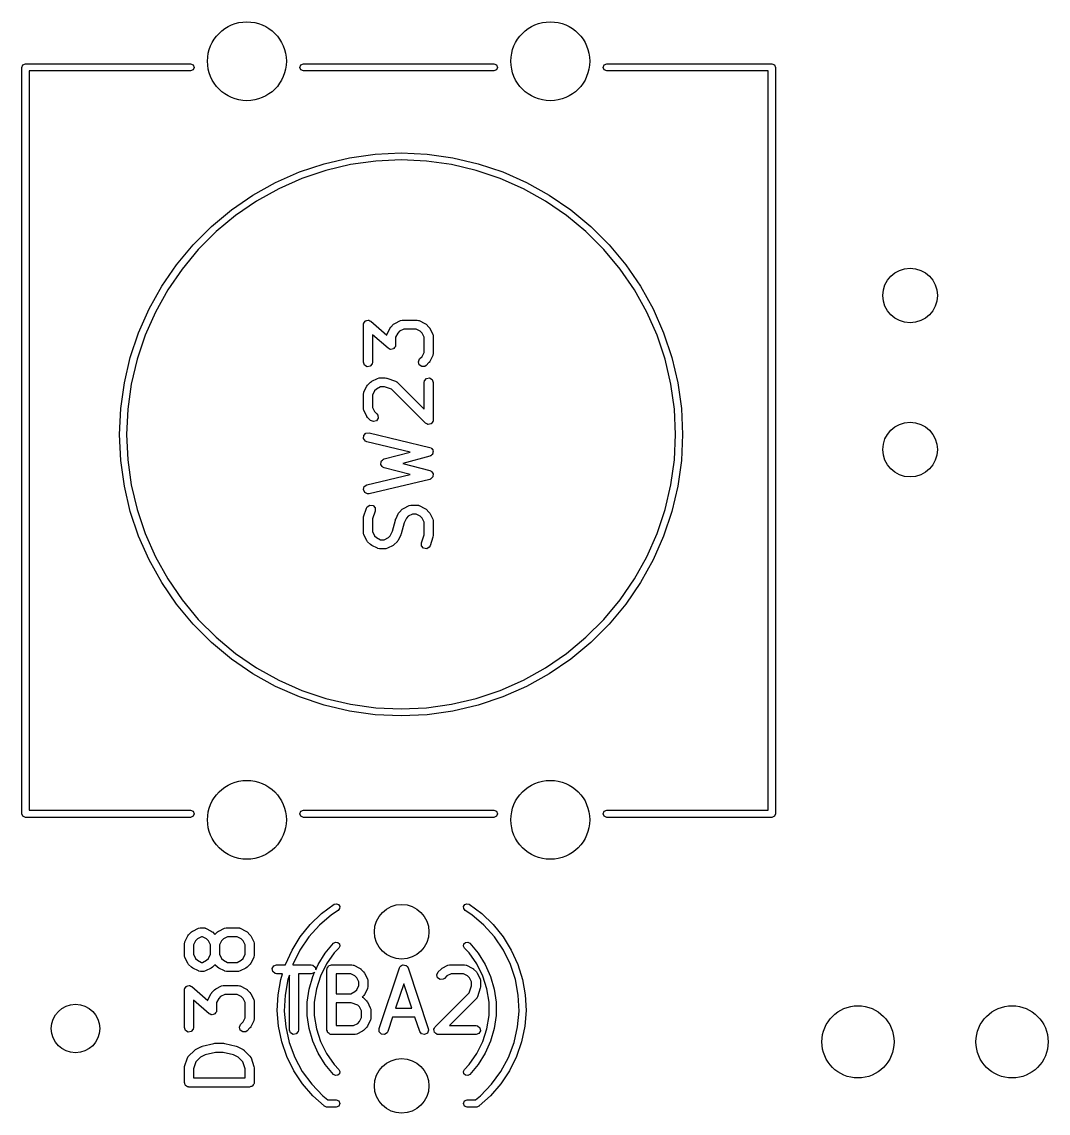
# Model space of a CAD drawing. Extents: x 36 to 247, y -101 to -40.
# Drawn here: x 141.13 to 158.04, y -93.89 to -75.91 of the extents above; entities that cross this region are included whole.
import ezdxf

# ---------------------------------------------------------------- set-up
doc = ezdxf.new("R2010")
doc.units = 0
doc.layers.add('BLACK', color=7, linetype='CONTINUOUS')

msp = doc.modelspace()

# ---------------------------------------------------------------- linework, layer by layer
at = {"layer": 'BLACK', "linetype": 'CONTINUOUS'}
for p, q in [((141.147574, -76.617574), (141.19, -76.6)), ((141.19, -76.6), (143.91, -76.6)), ((143.91, -76.6), (143.952426, -76.617574)), ((145.727574, -76.617574), (145.77, -76.6)), ((145.77, -76.6), (148.91, -76.6)), ((148.91, -76.6), (148.952426, -76.617574)), ((150.727574, -76.617574), (150.77, -76.6)), ((150.77, -76.6), (153.49, -76.6)), ((153.49, -76.6), (153.532426, -76.617574)), ((141.13, -76.66), (141.147574, -76.617574)), ((141.13, -88.96), (141.13, -76.66)), ((143.91, -76.72), (141.25, -76.72)), ((141.25, -76.72), (141.25, -88.9)), ((143.952426, -76.702426), (143.91, -76.72)), ((143.952426, -76.617574), (143.97, -76.66)), ((143.97, -76.66), (143.952426, -76.702426)), ((145.71, -76.66), (145.727574, -76.617574)), ((145.727574, -76.702426), (145.71, -76.66)), ((145.77, -76.72), (145.727574, -76.702426)), ((148.91, -76.72), (145.77, -76.72)), ((148.952426, -76.702426), (148.91, -76.72)), ((148.952426, -76.617574), (148.97, -76.66)), ((148.97, -76.66), (148.952426, -76.702426)), ((150.71, -76.66), (150.727574, -76.617574)), ((150.727574, -76.702426), (150.71, -76.66)), ((150.77, -76.72), (150.727574, -76.702426)), ((153.43, -76.72), (150.77, -76.72)), ((153.43, -88.9), (153.43, -76.72)), ((153.532426, -76.617574), (153.55, -76.66)), ((153.55, -76.66), (153.55, -88.96)), ((146.110464, -78.248043), (146.527577, -78.149939)), ((146.527577, -78.149939), (146.951962, -78.090739)), ((146.962589, -78.205421), (146.54874, -78.263151)), ((146.951962, -78.090739), (147.38, -78.07095)), ((147.38, -78.186123), (146.962589, -78.205421)), ((147.38, -78.07095), (147.808038, -78.090739)), ((147.797411, -78.205421), (147.38, -78.186123)), ((148.21126, -78.263151), (147.797411, -78.205421)), ((147.808038, -78.090739), (148.232423, -78.149939)), ((148.232423, -78.149939), (148.649536, -78.248043)), ((145.312197, -78.557293), (145.704182, -78.384215)), ((145.704182, -78.384215), (146.110464, -78.248043)), ((146.141982, -78.358819), (145.745787, -78.49161)), ((146.54874, -78.263151), (146.141982, -78.358819)), ((148.618018, -78.358819), (148.21126, -78.263151)), ((149.014213, -78.49161), (148.618018, -78.358819)), ((148.649536, -78.248043), (149.055818, -78.384215)), ((149.055818, -78.384215), (149.447803, -78.557293)), ((144.937855, -78.7658), (145.312197, -78.557293)), ((145.745787, -78.49161), (145.363535, -78.660391)), ((149.396465, -78.660391), (149.014213, -78.49161)), ((149.447803, -78.557293), (149.822145, -78.7658)), ((144.584348, -79.007958), (144.937855, -78.7658)), ((145.363535, -78.660391), (144.998486, -78.863722)), ((149.761514, -78.863722), (149.396465, -78.660391)), ((149.822145, -78.7658), (150.175652, -79.007958)), ((144.998486, -78.863722), (144.653755, -79.099868)), ((150.106245, -79.099868), (149.761514, -78.863722)), ((144.254692, -79.281701), (144.584348, -79.007958)), ((144.653755, -79.099868), (144.332284, -79.366815)), ((150.427716, -79.366815), (150.106245, -79.099868)), ((150.175652, -79.007958), (150.505308, -79.281701)), ((143.951701, -79.584692), (144.254692, -79.281701)), ((150.505308, -79.281701), (150.808299, -79.584692)), ((144.332284, -79.366815), (144.036815, -79.662284)), ((150.723185, -79.662284), (150.427716, -79.366815)), ((143.677958, -79.914348), (143.951701, -79.584692)), ((144.036815, -79.662284), (143.769868, -79.983755)), ((150.990132, -79.983755), (150.723185, -79.662284)), ((150.808299, -79.584692), (151.082042, -79.914348)), ((143.4358, -80.267855), (143.677958, -79.914348)), ((143.769868, -79.983755), (143.533722, -80.328486)), ((151.226278, -80.328486), (150.990132, -79.983755)), ((151.082042, -79.914348), (151.3242, -80.267855)), ((143.227293, -80.642197), (143.4358, -80.267855)), ((143.533722, -80.328486), (143.330391, -80.693535)), ((151.429609, -80.693535), (151.226278, -80.328486)), ((151.3242, -80.267855), (151.532707, -80.642197)), ((143.054215, -81.034182), (143.227293, -80.642197)), ((143.330391, -80.693535), (143.16161, -81.075787)), ((151.59839, -81.075787), (151.429609, -80.693535)), ((151.532707, -80.642197), (151.705785, -81.034182)), ((146.759819, -80.900476), (146.761777, -80.889367)), ((146.759819, -81.519523), (146.759819, -80.900476)), ((146.761244, -80.885926), (146.762853, -80.883267)), ((146.761777, -80.889367), (146.761244, -80.885926)), ((146.762853, -80.883267), (146.764342, -80.874824)), ((146.764342, -80.874824), (146.777338, -80.859335)), ((146.777338, -80.859335), (146.787809, -80.842037)), ((146.787809, -80.842037), (146.793473, -80.840107)), ((146.793473, -80.840107), (146.797319, -80.835524)), ((146.797319, -80.835524), (146.817231, -80.832012)), ((146.817231, -80.832012), (146.836371, -80.825492)), ((146.836371, -80.825492), (146.841949, -80.827654)), ((146.841949, -80.827654), (146.847843, -80.826615)), ((146.847843, -80.826615), (146.865355, -80.836726)), ((146.865355, -80.836726), (146.884207, -80.844033)), ((146.884207, -80.844033), (147.144196, -81.071523)), ((147.210357, -80.942681), (147.257976, -80.895062)), ((147.257976, -80.895062), (147.276342, -80.882202)), ((147.276342, -80.882202), (147.277468, -80.881013)), ((147.277468, -80.881013), (147.372706, -80.833394)), ((147.372706, -80.833394), (147.397672, -80.825968)), ((147.397672, -80.825968), (147.402033, -80.827009)), ((147.402033, -80.827009), (147.406247, -80.825476)), ((147.406247, -80.825476), (147.644342, -80.825476)), ((147.644342, -80.825476), (147.669994, -80.829999)), ((147.669994, -80.829999), (147.673429, -80.832881)), ((147.673429, -80.832881), (147.677883, -80.833394)), ((147.677883, -80.833394), (147.773121, -80.881013)), ((147.773121, -80.881013), (147.791129, -80.894369)), ((147.791129, -80.894369), (147.792612, -80.895061)), ((147.792612, -80.895061), (147.840232, -80.94268)), ((142.918043, -81.440464), (143.054215, -81.034182)), ((143.16161, -81.075787), (143.028819, -81.471982)), ((147.166383, -81.290252), (146.909819, -81.065758)), ((146.909819, -81.065758), (146.909819, -81.519523)), ((147.144196, -81.071523), (147.145294, -81.0653)), ((147.145294, -81.0653), (147.148176, -81.061864)), ((147.148176, -81.061864), (147.148689, -81.057411)), ((147.148689, -81.057411), (147.196308, -80.962173)), ((147.196308, -80.962173), (147.209666, -80.944162)), ((147.209666, -80.944162), (147.210357, -80.942681)), ((147.325029, -81.040141), (147.290771, -81.108657)), ((147.290771, -81.108657), (147.290771, -81.233809)), ((147.355436, -81.009734), (147.325029, -81.040141)), ((147.423952, -80.975476), (147.355436, -81.009734)), ((147.626637, -80.975476), (147.423952, -80.975476)), ((147.695153, -81.009734), (147.626637, -80.975476)), ((147.725561, -81.040141), (147.695153, -81.009734)), ((147.759819, -81.108657), (147.725561, -81.040141)), ((147.759819, -81.358961), (147.759819, -81.108657)), ((147.840232, -80.94268), (147.853094, -80.961048)), ((147.853094, -80.961048), (147.854282, -80.962173)), ((147.854282, -80.962173), (147.901901, -81.057411)), ((147.901901, -81.057411), (147.909327, -81.082377)), ((147.909327, -81.082377), (147.908285, -81.086738)), ((147.908285, -81.086738), (147.909819, -81.090952)), ((147.909819, -81.090952), (147.909819, -81.376666)), ((151.731181, -81.471982), (151.59839, -81.075787)), ((151.705785, -81.034182), (151.841957, -81.440464)), ((147.185234, -81.297558), (147.166383, -81.290252)), ((147.273251, -81.274949), (147.262781, -81.292248)), ((147.286248, -81.259461), (147.273251, -81.274949)), ((147.287736, -81.251017), (147.286248, -81.259461)), ((147.289346, -81.248359), (147.287736, -81.251017)), ((147.290771, -81.233809), (147.288812, -81.244917)), ((147.288812, -81.244917), (147.289346, -81.248359)), ((142.819939, -81.857577), (142.918043, -81.440464)), ((143.028819, -81.471982), (142.933151, -81.87874)), ((147.202747, -81.30767), (147.185234, -81.297558)), ((147.20864, -81.30663), (147.202747, -81.30767)), ((147.214219, -81.308793), (147.20864, -81.30663)), ((147.233358, -81.302272), (147.214219, -81.308793)), ((147.253271, -81.298761), (147.233358, -81.302272)), ((147.257116, -81.294177), (147.253271, -81.298761)), ((147.262781, -81.292248), (147.257116, -81.294177)), ((147.664866, -81.512986), (147.686548, -81.466489)), ((147.686548, -81.466489), (147.725561, -81.427476)), ((147.725561, -81.427476), (147.759819, -81.358961)), ((147.901901, -81.410207), (147.854282, -81.505445)), ((147.902413, -81.405753), (147.901901, -81.410207)), ((147.905296, -81.402318), (147.902413, -81.405753)), ((147.909819, -81.376666), (147.905296, -81.402318)), ((151.826849, -81.87874), (151.731181, -81.471982)), ((151.841957, -81.440464), (151.940061, -81.857577)), ((146.777366, -81.567732), (146.759819, -81.519523)), ((146.821795, -81.593384), (146.777366, -81.567732)), ((146.872319, -81.584475), (146.821795, -81.593384)), ((146.905296, -81.545175), (146.872319, -81.584475)), ((146.909819, -81.519523), (146.905296, -81.545175)), ((147.678143, -81.562541), (147.664866, -81.512986)), ((147.720168, -81.591967), (147.678143, -81.562541)), ((147.771275, -81.587497), (147.720168, -81.591967)), ((147.792612, -81.572557), (147.771275, -81.587497)), ((147.840232, -81.524938), (147.792612, -81.572557)), ((147.840922, -81.523456), (147.840232, -81.524938)), ((147.854282, -81.505445), (147.840922, -81.523456)), ((146.896516, -81.833394), (146.991754, -81.785775)), ((146.991754, -81.785775), (147.01672, -81.778349)), ((147.01672, -81.778349), (147.021081, -81.77939)), ((147.021081, -81.77939), (147.025295, -81.777857)), ((147.025295, -81.777857), (147.120533, -81.777857)), ((147.120533, -81.777857), (147.142615, -81.78175)), ((147.142615, -81.78175), (147.14425, -81.781706)), ((147.14425, -81.781706), (147.287107, -81.829325)), ((147.287107, -81.829325), (147.310012, -81.841727)), ((147.759819, -81.852857), (147.764342, -81.827205)), ((147.764342, -81.827205), (147.797319, -81.787905)), ((147.797319, -81.787905), (147.847843, -81.778996)), ((147.847843, -81.778996), (147.892272, -81.804648)), ((147.892272, -81.804648), (147.909819, -81.852857)), ((142.760739, -82.281962), (142.819939, -81.857577)), ((142.933151, -81.87874), (142.875421, -82.292589)), ((146.767224, -82.014245), (146.767737, -82.009792)), ((146.767737, -82.009792), (146.815356, -81.914554)), ((146.815356, -81.914554), (146.828714, -81.896543)), ((146.828714, -81.896543), (146.829405, -81.895062)), ((146.829405, -81.895062), (146.877024, -81.847443)), ((146.877024, -81.847443), (146.89539, -81.834583)), ((146.89539, -81.834583), (146.896516, -81.833394)), ((146.944077, -81.992522), (146.909819, -82.061038)), ((146.974484, -81.962115), (146.944077, -81.992522)), ((147.043, -81.927857), (146.974484, -81.962115)), ((147.108363, -81.927857), (147.043, -81.927857)), ((147.222876, -81.966028), (147.108363, -81.927857)), ((147.781786, -82.524937), (147.222876, -81.966028)), ((147.310012, -81.841727), (147.312359, -81.845548)), ((147.312359, -81.845548), (147.316423, -81.847443)), ((147.316423, -81.847443), (147.759819, -82.290838)), ((147.759819, -82.290838), (147.759819, -81.852857)), ((147.909819, -81.852857), (147.909819, -82.471904)), ((151.884579, -82.292589), (151.826849, -81.87874)), ((151.940061, -81.857577), (151.999261, -82.281962)), ((146.759819, -82.043333), (146.764342, -82.017681)), ((146.759819, -82.281428), (146.759819, -82.043333)), ((146.764342, -82.017681), (146.767224, -82.014245)), ((146.909819, -82.061038), (146.909819, -82.263723)), ((142.74095, -82.71), (142.760739, -82.281962)), ((142.875421, -82.292589), (142.856123, -82.71)), ((146.761352, -82.285641), (146.759819, -82.281428)), ((146.760311, -82.290002), (146.761352, -82.285641)), ((146.767737, -82.314969), (146.760311, -82.290002)), ((146.815356, -82.410207), (146.767737, -82.314969)), ((146.909819, -82.263723), (146.944077, -82.332239)), ((146.944077, -82.332239), (146.98309, -82.371252)), ((146.98309, -82.371252), (146.99803, -82.392589)), ((151.903877, -82.71), (151.884579, -82.292589)), ((151.999261, -82.281962), (152.01905, -82.71)), ((146.816545, -82.411332), (146.815356, -82.410207)), ((146.829405, -82.429699), (146.816545, -82.411332)), ((146.877024, -82.477318), (146.829405, -82.429699)), ((146.92352, -82.498999), (146.877024, -82.477318)), ((146.973075, -82.485722), (146.92352, -82.498999)), ((147.002501, -82.443696), (146.973075, -82.485722)), ((146.99803, -82.392589), (147.002501, -82.443696)), ((147.802239, -82.534474), (147.781786, -82.524937)), ((147.821795, -82.545765), (147.802239, -82.534474)), ((147.825175, -82.545168), (147.821795, -82.545765)), ((147.828283, -82.546618), (147.825175, -82.545168)), ((147.850085, -82.540776), (147.828283, -82.546618)), ((147.872319, -82.536856), (147.850085, -82.540776)), ((147.874523, -82.534228), (147.872319, -82.536856)), ((147.877837, -82.533341), (147.874523, -82.534228)), ((147.890785, -82.514849), (147.877837, -82.533341)), ((147.905296, -82.497556), (147.890785, -82.514849)), ((147.906104, -82.492971), (147.905296, -82.497556)), ((147.907264, -82.491315), (147.906104, -82.492971)), ((147.909819, -82.471904), (147.906976, -82.488026)), ((147.906976, -82.488026), (147.907264, -82.491315)), ((142.760739, -83.138038), (142.74095, -82.71)), ((142.856123, -82.71), (142.875421, -83.127411)), ((146.762948, -82.779055), (146.765983, -82.727841)), ((146.765983, -82.727841), (146.801228, -82.690562)), ((146.801228, -82.690562), (146.852191, -82.684659)), ((146.852191, -82.684659), (147.852191, -82.922754)), ((151.884579, -83.127411), (151.903877, -82.71)), ((152.01905, -82.71), (151.999261, -83.138038)), ((146.793541, -82.820238), (146.762948, -82.779055)), ((146.817447, -82.830579), (146.793541, -82.820238)), ((147.528303, -82.99983), (146.817447, -82.830579)), ((147.101208, -83.113722), (147.528303, -82.99983)), ((147.854144, -83.068182), (147.411613, -83.18619)), ((147.852191, -82.922754), (147.876097, -82.933095)), ((147.860595, -83.063676), (147.854144, -83.068182)), ((147.86841, -83.062771), (147.860595, -83.063676)), ((147.881083, -83.049365), (147.86841, -83.062771)), ((147.876097, -82.933095), (147.880788, -82.939409)), ((147.880788, -82.939409), (147.887916, -82.942744)), ((147.896204, -83.038805), (147.881083, -83.049365)), ((147.887916, -82.942744), (147.895691, -82.959472)), ((147.895691, -82.959472), (147.906691, -82.974278)), ((147.898248, -83.03121), (147.896204, -83.038805)), ((147.903655, -83.025492), (147.898248, -83.03121)), ((147.904746, -83.007077), (147.903655, -83.025492)), ((147.909542, -82.989267), (147.904746, -83.007077)), ((147.906691, -82.974278), (147.906225, -82.982132)), ((147.906225, -82.982132), (147.909542, -82.989267)), ((142.819939, -83.562423), (142.760739, -83.138038)), ((142.875421, -83.127411), (142.933151, -83.54126)), ((147.04581, -83.192637), (147.050854, -83.173901)), ((147.048701, -83.198856), (147.04581, -83.192637)), ((147.048112, -83.205688), (147.048701, -83.198856)), ((147.059257, -83.221565), (147.048112, -83.205688)), ((147.050854, -83.173901), (147.052522, -83.154575)), ((147.052522, -83.154575), (147.057365, -83.14972)), ((147.057365, -83.14972), (147.059148, -83.143099)), ((147.059148, -83.143099), (147.075052, -83.13199)), ((147.067436, -83.239159), (147.059257, -83.221565)), ((147.073647, -83.242064), (147.067436, -83.239159)), ((147.077588, -83.247678), (147.073647, -83.242064)), ((147.075052, -83.13199), (147.088755, -83.118255)), ((147.101208, -83.258658), (147.077588, -83.247678)), ((147.088755, -83.118255), (147.095585, -83.117649)), ((147.095585, -83.117649), (147.101208, -83.113722)), ((147.528303, -83.372549), (147.101208, -83.258658)), ((147.411613, -83.18619), (147.854144, -83.304198)), ((151.826849, -83.54126), (151.884579, -83.127411)), ((151.999261, -83.138038), (151.940061, -83.562423)), ((146.817447, -83.541801), (147.528303, -83.372549)), ((147.852191, -83.449626), (146.852191, -83.687721)), ((147.858759, -83.445296), (147.852191, -83.449626)), ((147.854144, -83.304198), (147.877764, -83.315178)), ((147.866597, -83.444601), (147.858759, -83.445296)), ((147.879628, -83.431538), (147.866597, -83.444601)), ((147.877764, -83.315178), (147.882285, -83.321618)), ((147.895024, -83.42139), (147.879628, -83.431538)), ((147.882285, -83.321618), (147.889319, -83.325142)), ((147.889319, -83.325142), (147.896641, -83.342068)), ((147.897271, -83.413854), (147.895024, -83.42139)), ((147.896641, -83.342068), (147.907241, -83.357168)), ((147.902831, -83.408282), (147.897271, -83.413854)), ((147.904417, -83.389899), (147.902831, -83.408282)), ((147.909688, -83.372228), (147.904417, -83.389899)), ((147.907241, -83.357168), (147.906564, -83.365007)), ((147.906564, -83.365007), (147.909688, -83.372228)), ((142.918043, -83.979536), (142.819939, -83.562423)), ((142.933151, -83.54126), (143.028819, -83.948018)), ((146.75995, -83.619199), (146.774614, -83.570037)), ((146.780319, -83.666285), (146.75995, -83.619199)), ((146.774614, -83.570037), (146.817447, -83.541801)), ((151.731181, -83.948018), (151.826849, -83.54126)), ((151.940061, -83.562423), (151.841957, -83.979536)), ((146.826188, -83.689263), (146.780319, -83.666285)), ((146.852191, -83.687721), (146.826188, -83.689263)), ((143.054215, -84.385818), (142.918043, -83.979536)), ((143.028819, -83.948018), (143.16161, -84.344213)), ((146.763668, -84.067235), (146.811287, -83.924378)), ((146.811287, -83.924378), (146.823689, -83.901473)), ((146.823689, -83.901473), (146.867402, -83.874618)), ((146.867402, -83.874618), (146.91815, -83.882143)), ((146.953589, -83.971813), (146.909819, -84.103122)), ((146.91815, -83.882143), (146.952188, -83.920529)), ((146.952188, -83.920529), (146.953589, -83.971813)), ((147.353214, -83.9903), (147.400833, -83.942681)), ((147.400833, -83.942681), (147.419199, -83.929821)), ((147.419199, -83.929821), (147.420325, -83.928632)), ((147.420325, -83.928632), (147.515563, -83.881013)), ((147.515563, -83.881013), (147.540529, -83.873587)), ((147.540529, -83.873587), (147.54489, -83.874628)), ((147.54489, -83.874628), (147.549104, -83.873095)), ((147.549104, -83.873095), (147.644342, -83.873095)), ((147.644342, -83.873095), (147.669994, -83.877618)), ((147.669994, -83.877618), (147.673429, -83.8805)), ((147.673429, -83.8805), (147.677883, -83.881013)), ((147.677883, -83.881013), (147.773121, -83.928632)), ((147.773121, -83.928632), (147.791129, -83.941988)), ((147.791129, -83.941988), (147.792612, -83.94268)), ((147.792612, -83.94268), (147.840232, -83.990299)), ((151.59839, -84.344213), (151.731181, -83.948018)), ((151.841957, -83.979536), (151.705785, -84.385818)), ((146.759819, -84.090952), (146.763712, -84.068869)), ((146.759819, -84.329047), (146.759819, -84.090952)), ((146.763712, -84.068869), (146.763668, -84.067235)), ((146.909819, -84.103122), (146.909819, -84.311342)), ((147.240244, -84.302871), (147.285867, -84.120381)), ((147.285867, -84.120381), (147.291139, -84.108558)), ((147.291139, -84.108558), (147.291546, -84.10503)), ((147.291546, -84.10503), (147.339165, -84.009792)), ((147.339165, -84.009792), (147.352523, -83.991781)), ((147.352523, -83.991781), (147.353214, -83.9903)), ((147.429392, -84.164747), (147.38377, -84.347237)), ((147.467886, -84.08776), (147.429392, -84.164747)), ((147.498293, -84.057353), (147.467886, -84.08776)), ((147.566809, -84.023095), (147.498293, -84.057353)), ((147.626637, -84.023095), (147.566809, -84.023095)), ((147.695153, -84.057353), (147.626637, -84.023095)), ((147.725561, -84.08776), (147.695153, -84.057353)), ((147.759819, -84.156276), (147.725561, -84.08776)), ((147.759819, -84.364496), (147.759819, -84.156276)), ((147.840232, -83.990299), (147.853094, -84.008667)), ((147.853094, -84.008667), (147.854282, -84.009792)), ((147.854282, -84.009792), (147.901901, -84.10503)), ((147.901901, -84.10503), (147.909327, -84.129996)), ((147.909327, -84.129996), (147.908285, -84.134357)), ((147.908285, -84.134357), (147.909819, -84.138571)), ((147.909819, -84.138571), (147.909819, -84.376666)), ((143.16161, -84.344213), (143.330391, -84.726465)), ((146.761352, -84.33326), (146.759819, -84.329047)), ((146.760311, -84.337621), (146.761352, -84.33326)), ((146.767737, -84.362588), (146.760311, -84.337621)), ((146.909819, -84.311342), (146.944077, -84.379858)), ((147.201751, -84.379858), (147.240244, -84.302871)), ((147.38377, -84.347237), (147.378497, -84.359059)), ((151.429609, -84.726465), (151.59839, -84.344213)), ((143.227293, -84.777803), (143.054215, -84.385818)), ((146.815356, -84.457826), (146.767737, -84.362588)), ((146.816545, -84.458951), (146.815356, -84.457826)), ((146.829405, -84.477318), (146.816545, -84.458951)), ((146.877024, -84.524937), (146.829405, -84.477318)), ((146.878505, -84.525628), (146.877024, -84.524937)), ((146.896516, -84.538986), (146.878505, -84.525628)), ((146.944077, -84.379858), (146.974484, -84.410265)), ((146.974484, -84.410265), (147.043, -84.444523)), ((147.043, -84.444523), (147.102828, -84.444523)), ((147.102828, -84.444523), (147.171344, -84.410265)), ((147.171344, -84.410265), (147.201751, -84.379858)), ((147.268804, -84.524937), (147.250437, -84.537796)), ((147.316423, -84.477318), (147.268804, -84.524937)), ((147.317114, -84.475836), (147.316423, -84.477318)), ((147.330472, -84.457826), (147.317114, -84.475836)), ((147.378091, -84.362588), (147.330472, -84.457826)), ((147.378497, -84.359059), (147.378091, -84.362588)), ((147.716049, -84.495806), (147.759819, -84.364496)), ((147.71745, -84.54709), (147.716049, -84.495806)), ((147.90597, -84.400384), (147.858351, -84.54324)), ((147.909819, -84.376666), (147.905925, -84.398748)), ((147.905925, -84.398748), (147.90597, -84.400384)), ((151.705785, -84.385818), (151.532707, -84.777803)), ((146.991754, -84.586605), (146.896516, -84.538986)), ((146.996207, -84.587117), (146.991754, -84.586605)), ((146.999643, -84.59), (146.996207, -84.587117)), ((147.025295, -84.594523), (146.999643, -84.59)), ((147.120533, -84.594523), (147.025295, -84.594523)), ((147.124746, -84.592989), (147.120533, -84.594523)), ((147.129107, -84.594031), (147.124746, -84.592989)), ((147.154074, -84.586605), (147.129107, -84.594031)), ((147.249312, -84.538986), (147.154074, -84.586605)), ((147.250437, -84.537796), (147.249312, -84.538986)), ((147.751487, -84.585475), (147.71745, -84.54709)), ((147.802236, -84.593), (147.751487, -84.585475)), ((147.845948, -84.566145), (147.802236, -84.593)), ((147.858351, -84.54324), (147.845948, -84.566145)), ((143.4358, -85.152145), (143.227293, -84.777803)), ((143.330391, -84.726465), (143.533722, -85.091514)), ((151.226278, -85.091514), (151.429609, -84.726465)), ((151.532707, -84.777803), (151.3242, -85.152145)), ((143.677958, -85.505652), (143.4358, -85.152145)), ((143.533722, -85.091514), (143.769868, -85.436245)), ((150.990132, -85.436245), (151.226278, -85.091514)), ((151.3242, -85.152145), (151.082042, -85.505652)), ((143.951701, -85.835308), (143.677958, -85.505652)), ((143.769868, -85.436245), (144.036815, -85.757716)), ((150.723185, -85.757716), (150.990132, -85.436245)), ((151.082042, -85.505652), (150.808299, -85.835308)), ((144.036815, -85.757716), (144.332284, -86.053185)), ((150.427716, -86.053185), (150.723185, -85.757716)), ((144.254692, -86.138299), (143.951701, -85.835308)), ((150.808299, -85.835308), (150.505308, -86.138299)), ((144.584348, -86.412042), (144.254692, -86.138299)), ((144.332284, -86.053185), (144.653755, -86.320132)), ((150.106245, -86.320132), (150.427716, -86.053185)), ((150.505308, -86.138299), (150.175652, -86.412042)), ((144.653755, -86.320132), (144.998486, -86.556278)), ((149.761514, -86.556278), (150.106245, -86.320132)), ((144.937855, -86.6542), (144.584348, -86.412042)), ((150.175652, -86.412042), (149.822145, -86.6542)), ((145.312197, -86.862707), (144.937855, -86.6542)), ((144.998486, -86.556278), (145.363535, -86.759609)), ((149.396465, -86.759609), (149.761514, -86.556278)), ((149.822145, -86.6542), (149.447803, -86.862707)), ((145.704182, -87.035785), (145.312197, -86.862707)), ((145.363535, -86.759609), (145.745787, -86.92839)), ((149.014213, -86.92839), (149.396465, -86.759609)), ((149.447803, -86.862707), (149.055818, -87.035785)), ((146.110464, -87.171957), (145.704182, -87.035785)), ((145.745787, -86.92839), (146.141982, -87.061181)), ((148.618018, -87.061181), (149.014213, -86.92839)), ((149.055818, -87.035785), (148.649536, -87.171957)), ((146.527577, -87.270061), (146.110464, -87.171957)), ((146.141982, -87.061181), (146.54874, -87.156849)), ((146.54874, -87.156849), (146.962589, -87.214579)), ((146.962589, -87.214579), (147.38, -87.233877)), ((147.38, -87.233877), (147.797411, -87.214579)), ((147.797411, -87.214579), (148.21126, -87.156849)), ((148.21126, -87.156849), (148.618018, -87.061181)), ((148.649536, -87.171957), (148.232423, -87.270061)), ((146.951962, -87.329261), (146.527577, -87.270061)), ((147.38, -87.34905), (146.951962, -87.329261)), ((147.808038, -87.329261), (147.38, -87.34905)), ((148.232423, -87.270061), (147.808038, -87.329261)), ((141.147574, -89.002426), (141.13, -88.96)), ((141.19, -89.02), (141.147574, -89.002426)), ((143.91, -89.02), (141.19, -89.02)), ((141.25, -88.9), (143.91, -88.9)), ((143.91, -88.9), (143.952426, -88.917574)), ((143.952426, -89.002426), (143.91, -89.02)), ((143.952426, -88.917574), (143.97, -88.96)), ((143.97, -88.96), (143.952426, -89.002426)), ((145.71, -88.96), (145.727574, -88.917574)), ((145.727574, -89.002426), (145.71, -88.96)), ((145.727574, -88.917574), (145.77, -88.9)), ((145.77, -89.02), (145.727574, -89.002426)), ((145.77, -88.9), (148.91, -88.9)), ((148.91, -89.02), (145.77, -89.02)), ((148.91, -88.9), (148.952426, -88.917574)), ((148.952426, -89.002426), (148.91, -89.02)), ((148.952426, -88.917574), (148.97, -88.96)), ((148.97, -88.96), (148.952426, -89.002426)), ((150.71, -88.96), (150.727574, -88.917574)), ((150.727574, -89.002426), (150.71, -88.96)), ((150.727574, -88.917574), (150.77, -88.9)), ((150.77, -89.02), (150.727574, -89.002426)), ((150.77, -88.9), (153.43, -88.9)), ((153.49, -89.02), (150.77, -89.02)), ((153.532426, -89.002426), (153.49, -89.02)), ((153.55, -88.96), (153.532426, -89.002426)), ((146.070254, -90.606317), (146.278872, -90.452244)), ((146.278871, -90.452243), (146.314719, -90.442757)), ((146.278872, -90.452244), (146.278871, -90.452243)), ((146.314719, -90.442757), (146.349297, -90.456155)), ((146.349297, -90.456155), (146.369396, -90.487317)), ((148.410604, -90.487317), (148.430703, -90.456155)), ((148.430703, -90.456155), (148.465281, -90.442757)), ((148.465281, -90.442757), (148.501129, -90.452243)), ((148.501129, -90.452243), (148.501128, -90.452244)), ((148.501128, -90.452244), (148.709746, -90.606317)), ((145.882758, -90.785497), (146.070254, -90.606317)), ((146.233711, -90.62409), (146.034615, -90.79469)), ((146.343913, -90.553088), (146.233711, -90.62409)), ((146.367339, -90.524342), (146.343913, -90.553087)), ((146.343913, -90.553087), (146.343913, -90.553088)), ((146.369396, -90.487317), (146.367339, -90.524342)), ((148.412661, -90.524342), (148.410604, -90.487317)), ((148.436087, -90.553087), (148.412661, -90.524342)), ((148.436087, -90.553088), (148.436087, -90.553087)), ((148.546289, -90.62409), (148.436087, -90.553088)), ((148.745385, -90.79469), (148.546289, -90.62409)), ((148.709746, -90.606317), (148.897242, -90.785497)), ((145.719386, -90.986916), (145.882758, -90.785497)), ((146.034615, -90.79469), (145.860416, -90.990645)), ((148.919584, -90.990645), (148.745385, -90.79469)), ((148.897242, -90.785497), (149.060614, -90.986916)), ((143.817737, -91.07003), (143.865356, -90.974792)), ((143.865356, -90.974792), (143.878714, -90.956781)), ((143.878714, -90.956781), (143.879405, -90.9553)), ((143.879405, -90.9553), (143.927024, -90.907681)), ((143.927024, -90.907681), (143.94539, -90.894821)), ((143.94539, -90.894821), (143.946516, -90.893632)), ((143.946516, -90.893632), (144.041754, -90.846013)), ((144.093, -90.988095), (144.024484, -91.022353)), ((144.041754, -90.846013), (144.06672, -90.838587)), ((144.06672, -90.838587), (144.071081, -90.839628)), ((144.071081, -90.839628), (144.075295, -90.838095)), ((144.075295, -90.838095), (144.122914, -90.838095)), ((144.105209, -90.988095), (144.093, -90.988095)), ((144.173725, -91.022353), (144.105209, -90.988095)), ((144.122914, -90.838095), (144.148566, -90.842618)), ((144.148566, -90.842618), (144.152001, -90.8455)), ((144.152001, -90.8455), (144.156455, -90.846013)), ((144.156455, -90.846013), (144.251693, -90.893632)), ((144.251693, -90.893632), (144.269703, -90.90699)), ((144.269703, -90.90699), (144.271185, -90.907681)), ((144.271185, -90.907681), (144.31339, -90.949886)), ((144.31339, -90.949886), (144.355595, -90.907681)), ((144.355595, -90.907681), (144.373961, -90.894821)), ((144.373961, -90.894821), (144.375087, -90.893632)), ((144.375087, -90.893632), (144.470325, -90.846013)), ((144.521571, -90.988095), (144.453055, -91.022353)), ((144.470325, -90.846013), (144.495291, -90.838587)), ((144.495291, -90.838587), (144.499652, -90.839628)), ((144.499652, -90.839628), (144.503866, -90.838095)), ((144.503866, -90.838095), (144.694342, -90.838095)), ((144.676637, -90.988095), (144.521571, -90.988095)), ((144.745153, -91.022353), (144.676637, -90.988095)), ((144.694342, -90.838095), (144.719994, -90.842618)), ((144.719994, -90.842618), (144.723429, -90.8455)), ((144.723429, -90.8455), (144.727883, -90.846013)), ((144.727883, -90.846013), (144.823121, -90.893632)), ((144.823121, -90.893632), (144.841129, -90.906988)), ((144.841129, -90.906988), (144.842612, -90.90768)), ((144.842612, -90.90768), (144.890232, -90.955299)), ((144.890232, -90.955299), (144.903094, -90.973667)), ((144.903094, -90.973667), (144.904282, -90.974792)), ((144.904282, -90.974792), (144.951901, -91.07003)), ((145.582751, -91.20735), (145.719386, -90.986916)), ((145.860416, -90.990645), (145.714314, -91.208355)), ((149.065686, -91.208355), (148.919584, -90.990645)), ((149.060614, -90.986916), (149.197249, -91.20735)), ((143.809819, -91.103571), (143.814342, -91.077919)), ((143.809819, -91.294047), (143.809819, -91.103571)), ((143.814342, -91.077919), (143.817224, -91.074483)), ((143.817224, -91.074483), (143.817737, -91.07003)), ((143.994077, -91.05276), (143.959819, -91.121276)), ((143.959819, -91.121276), (143.959819, -91.276342)), ((144.024484, -91.022353), (143.994077, -91.05276)), ((144.204132, -91.05276), (144.173725, -91.022353)), ((144.23839, -91.121276), (144.204132, -91.05276)), ((144.23839, -91.276342), (144.23839, -91.121276)), ((144.422648, -91.05276), (144.38839, -91.121276)), ((144.38839, -91.121276), (144.38839, -91.276342)), ((144.453055, -91.022353), (144.422648, -91.05276)), ((144.775561, -91.05276), (144.745153, -91.022353)), ((144.809819, -91.121276), (144.775561, -91.05276)), ((144.809819, -91.276342), (144.809819, -91.121276)), ((144.951901, -91.07003), (144.959327, -91.094996)), ((144.959327, -91.094996), (144.958285, -91.099357)), ((144.958285, -91.099357), (144.959819, -91.103571)), ((144.959819, -91.103571), (144.959819, -91.294047)), ((146.127352, -91.258858), (146.26697, -91.092225)), ((146.26697, -91.092225), (146.299697, -91.07479)), ((146.353357, -91.175516), (146.276546, -91.255196)), ((146.299697, -91.07479), (146.336422, -91.079921)), ((146.336422, -91.079921), (146.363117, -91.10566)), ((146.369586, -91.142173), (146.353356, -91.175515)), ((146.353356, -91.175515), (146.353357, -91.175516)), ((146.363117, -91.10566), (146.369586, -91.142173)), ((148.410414, -91.142173), (148.416883, -91.10566)), ((148.426644, -91.175515), (148.410414, -91.142173)), ((148.416883, -91.10566), (148.443578, -91.079921)), ((148.426643, -91.175516), (148.426644, -91.175515)), ((148.503454, -91.255196), (148.426643, -91.175516)), ((148.443578, -91.079921), (148.480303, -91.07479)), ((148.480303, -91.07479), (148.51303, -91.092225)), ((148.51303, -91.092225), (148.652648, -91.258858)), ((143.811352, -91.29826), (143.809819, -91.294047)), ((143.810311, -91.302621), (143.811352, -91.29826)), ((143.817737, -91.327588), (143.810311, -91.302621)), ((143.865356, -91.422826), (143.817737, -91.327588)), ((143.959819, -91.276342), (143.994077, -91.344858)), ((143.994077, -91.344858), (144.024484, -91.375265)), ((144.173725, -91.375265), (144.204132, -91.344858)), ((144.204132, -91.344858), (144.23839, -91.276342)), ((144.38839, -91.276342), (144.422648, -91.344858)), ((144.422648, -91.344858), (144.453055, -91.375265)), ((144.745153, -91.375264), (144.775561, -91.344857)), ((144.775561, -91.344857), (144.809819, -91.276342)), ((144.951901, -91.327588), (144.904282, -91.422826)), ((144.952413, -91.323134), (144.951901, -91.327588)), ((144.955296, -91.319699), (144.952413, -91.323134)), ((144.959819, -91.294047), (144.955296, -91.319699)), ((145.475041, -91.44327), (145.582751, -91.20735)), ((145.714314, -91.208355), (145.598993, -91.443822)), ((146.012253, -91.443282), (146.127352, -91.258858)), ((146.276546, -91.255196), (146.149065, -91.43615)), ((148.630935, -91.43615), (148.503454, -91.255196)), ((148.652648, -91.258858), (148.767747, -91.443282)), ((149.181007, -91.443822), (149.065686, -91.208355)), ((149.197249, -91.20735), (149.304959, -91.44327)), ((143.866545, -91.423951), (143.865356, -91.422826)), ((143.879405, -91.442318), (143.866545, -91.423951)), ((143.927024, -91.489937), (143.879405, -91.442318)), ((143.928505, -91.490628), (143.927024, -91.489937)), ((143.946516, -91.503986), (143.928505, -91.490628)), ((144.041754, -91.551605), (143.946516, -91.503986)), ((144.024484, -91.375265), (144.093, -91.409523)), ((144.093, -91.409523), (144.105209, -91.409523)), ((144.105209, -91.409523), (144.173725, -91.375265)), ((144.251693, -91.503986), (144.156455, -91.551605)), ((144.252818, -91.502796), (144.251693, -91.503986)), ((144.271185, -91.489937), (144.252818, -91.502796)), ((144.31339, -91.447732), (144.271185, -91.489937)), ((144.355595, -91.489937), (144.31339, -91.447732)), ((144.357076, -91.490628), (144.355595, -91.489937)), ((144.375087, -91.503986), (144.357076, -91.490628)), ((144.470325, -91.551605), (144.375087, -91.503986)), ((144.453055, -91.375265), (144.521571, -91.409523)), ((144.521571, -91.409523), (144.676637, -91.409523)), ((144.676637, -91.409523), (144.745153, -91.375264)), ((144.823121, -91.503986), (144.727883, -91.551605)), ((144.824246, -91.502797), (144.823121, -91.503986)), ((144.842612, -91.489938), (144.824246, -91.502797)), ((144.890232, -91.442319), (144.842612, -91.489938)), ((144.890922, -91.440837), (144.890232, -91.442319)), ((144.904282, -91.422826), (144.890922, -91.440837)), ((145.255663, -91.511795), (145.281315, -91.467366)), ((145.264572, -91.562319), (145.255663, -91.511795)), ((145.281315, -91.467366), (145.329524, -91.449819)), ((145.329524, -91.449819), (145.473003, -91.449819)), ((145.473003, -91.449819), (145.475041, -91.44327)), ((145.598993, -91.443822), (145.597007, -91.449819)), ((145.597007, -91.449819), (145.900952, -91.449819)), ((145.900952, -91.449819), (145.926604, -91.454342)), ((145.926604, -91.454342), (145.965904, -91.487319)), ((145.965904, -91.487319), (145.973502, -91.530411)), ((145.973502, -91.530411), (146.012253, -91.443282)), ((146.149065, -91.43615), (146.050733, -91.634459)), ((146.159286, -91.524819), (146.161003, -91.515077)), ((146.159286, -92.524819), (146.159286, -91.524819)), ((146.160425, -91.511795), (146.162091, -91.508909)), ((146.161003, -91.515077), (146.160425, -91.511795)), ((146.162091, -91.508909), (146.163809, -91.499167)), ((146.163809, -91.499167), (146.176334, -91.484239)), ((146.176334, -91.484239), (146.186077, -91.467366)), ((146.186077, -91.467366), (146.192435, -91.465051)), ((146.192435, -91.465051), (146.196786, -91.459867)), ((146.196786, -91.459867), (146.215977, -91.456482)), ((146.215977, -91.456482), (146.234286, -91.449819)), ((146.234286, -91.449819), (146.567619, -91.449819)), ((146.567619, -91.449819), (146.593271, -91.454342)), ((146.593271, -91.454342), (146.596706, -91.457224)), ((146.596706, -91.457224), (146.60116, -91.457737)), ((146.60116, -91.457737), (146.696398, -91.505356)), ((146.696398, -91.505356), (146.714408, -91.518714)), ((146.714408, -91.518714), (146.71589, -91.519405)), ((146.71589, -91.519405), (146.763509, -91.567024)), ((147.020278, -92.501102), (147.353611, -91.501102)), ((147.353611, -91.501102), (147.366013, -91.478197)), ((147.366013, -91.478197), (147.367853, -91.477066)), ((147.367853, -91.477066), (147.368647, -91.475059)), ((147.368647, -91.475059), (147.389508, -91.463762)), ((147.389508, -91.463762), (147.409726, -91.451342)), ((147.409726, -91.451342), (147.411861, -91.451658)), ((147.411861, -91.451658), (147.413761, -91.45063)), ((147.413761, -91.45063), (147.437005, -91.455387)), ((147.437005, -91.455387), (147.460474, -91.458867)), ((147.460474, -91.458867), (147.461907, -91.460483)), ((147.461907, -91.460483), (147.464022, -91.460916)), ((147.464022, -91.460916), (147.47877, -91.4795)), ((147.47877, -91.4795), (147.494512, -91.497253)), ((147.494512, -91.497253), (147.49457, -91.49941)), ((147.49457, -91.49941), (147.495913, -91.501102)), ((147.495913, -91.501102), (147.829246, -92.501102)), ((147.990777, -91.567024), (148.038396, -91.519405)), ((148.038396, -91.519405), (148.056762, -91.506545)), ((148.056762, -91.506545), (148.057888, -91.505356)), ((148.057888, -91.505356), (148.153126, -91.457737)), ((148.153126, -91.457737), (148.178092, -91.450311)), ((148.178092, -91.450311), (148.182453, -91.451352)), ((148.182453, -91.451352), (148.186667, -91.449819)), ((148.186667, -91.449819), (148.424762, -91.449819)), ((148.424762, -91.449819), (148.450414, -91.454342)), ((148.450414, -91.454342), (148.453849, -91.457224)), ((148.453849, -91.457224), (148.458303, -91.457737)), ((148.458303, -91.457737), (148.553541, -91.505356)), ((148.553541, -91.505356), (148.571551, -91.518714)), ((148.571551, -91.518714), (148.573033, -91.519405)), ((148.573033, -91.519405), (148.620652, -91.567024)), ((148.729267, -91.634459), (148.630935, -91.43615)), ((148.767747, -91.443282), (148.856089, -91.641916)), ((149.263428, -91.692721), (149.181007, -91.443822)), ((149.304959, -91.44327), (149.38202, -91.690902)), ((144.046207, -91.552117), (144.041754, -91.551605)), ((144.049643, -91.555), (144.046207, -91.552117)), ((144.075295, -91.559523), (144.049643, -91.555)), ((144.122914, -91.559523), (144.075295, -91.559523)), ((144.127127, -91.557989), (144.122914, -91.559523)), ((144.131488, -91.559031), (144.127127, -91.557989)), ((144.156455, -91.551605), (144.131488, -91.559031)), ((144.474778, -91.552117), (144.470325, -91.551605)), ((144.478214, -91.555), (144.474778, -91.552117)), ((144.503866, -91.559523), (144.478214, -91.555)), ((144.694342, -91.559523), (144.503866, -91.559523)), ((144.698555, -91.557989), (144.694342, -91.559523)), ((144.702916, -91.559031), (144.698555, -91.557989)), ((144.727883, -91.551605), (144.702916, -91.559031)), ((145.303872, -91.595296), (145.264572, -91.562319)), ((145.329524, -91.599819), (145.303872, -91.595296)), ((145.426324, -91.599819), (145.329524, -91.599819)), ((145.3528, -91.946282), (145.39798, -91.690902)), ((145.39798, -91.690902), (145.426324, -91.599819)), ((145.516572, -91.692721), (145.468564, -91.950478)), ((145.540238, -91.621253), (145.516572, -91.692721)), ((145.540238, -92.524819), (145.540238, -91.621253)), ((145.900952, -91.599819), (145.690238, -91.599819)), ((145.690238, -91.599819), (145.690238, -92.524819)), ((145.864039, -91.850902), (145.923911, -91.641916)), ((145.949161, -91.582272), (145.900952, -91.599819)), ((145.923911, -91.641916), (145.954718, -91.572646)), ((145.954718, -91.572646), (145.949161, -91.582272)), ((146.050733, -91.634459), (145.983861, -91.845465)), ((146.549914, -91.599819), (146.309286, -91.599819)), ((146.309286, -91.599819), (146.309286, -91.926009)), ((146.61843, -91.634077), (146.549914, -91.599819)), ((146.648837, -91.664484), (146.61843, -91.634077)), ((146.683095, -91.733), (146.648837, -91.664484)), ((146.763509, -91.567024), (146.776368, -91.58539)), ((146.776368, -91.58539), (146.777558, -91.586516)), ((146.777558, -91.586516), (146.825177, -91.681754)), ((146.825177, -91.681754), (146.832603, -91.70672)), ((146.832603, -91.70672), (146.831561, -91.711081)), ((146.831561, -91.711081), (146.833095, -91.715295)), ((146.833095, -91.715295), (146.833095, -91.810533)), ((147.969096, -91.613521), (147.990777, -91.567024)), ((147.982373, -91.663075), (147.969096, -91.613521)), ((148.024399, -91.692502), (147.982373, -91.663075)), ((148.075506, -91.68803), (148.024399, -91.692502)), ((148.096843, -91.67309), (148.075506, -91.68803)), ((148.135856, -91.634077), (148.096843, -91.67309)), ((148.204372, -91.599819), (148.135856, -91.634077)), ((148.407057, -91.599819), (148.204372, -91.599819)), ((148.475573, -91.634077), (148.407057, -91.599819)), ((148.50598, -91.664484), (148.475573, -91.634077)), ((148.540238, -91.733), (148.50598, -91.664484)), ((148.620652, -91.567024), (148.633511, -91.58539)), ((148.633511, -91.58539), (148.634701, -91.586516)), ((148.634701, -91.586516), (148.68232, -91.681754)), ((148.68232, -91.681754), (148.689746, -91.70672)), ((148.689746, -91.70672), (148.688704, -91.711081)), ((148.688704, -91.711081), (148.690238, -91.715295)), ((148.690238, -91.715295), (148.690238, -91.810533)), ((148.796139, -91.845465), (148.729267, -91.634459)), ((148.856089, -91.641916), (148.915961, -91.850902)), ((149.311436, -91.950478), (149.263428, -91.692721)), ((149.38202, -91.690902), (149.4272, -91.946282)), ((143.809819, -91.865476), (143.811777, -91.854367)), ((143.809819, -92.484523), (143.809819, -91.865476)), ((143.811244, -91.850926), (143.812853, -91.848267)), ((143.811777, -91.854367), (143.811244, -91.850926)), ((143.812853, -91.848267), (143.814342, -91.839824)), ((143.814342, -91.839824), (143.827338, -91.824335)), ((143.827338, -91.824335), (143.837809, -91.807037)), ((143.837809, -91.807037), (143.843473, -91.805107)), ((143.843473, -91.805107), (143.847319, -91.800524)), ((143.847319, -91.800524), (143.867231, -91.797012)), ((143.867231, -91.797012), (143.886371, -91.790492)), ((143.886371, -91.790492), (143.891949, -91.792654)), ((143.891949, -91.792654), (143.897843, -91.791615)), ((143.897843, -91.791615), (143.915355, -91.801726)), ((143.915355, -91.801726), (143.934207, -91.809033)), ((143.934207, -91.809033), (144.194196, -92.036523)), ((144.260357, -91.907681), (144.307976, -91.860062)), ((144.307976, -91.860062), (144.326342, -91.847202)), ((144.326342, -91.847202), (144.327468, -91.846013)), ((144.327468, -91.846013), (144.422706, -91.798394)), ((144.422706, -91.798394), (144.447672, -91.790968)), ((144.447672, -91.790968), (144.452033, -91.792009)), ((144.452033, -91.792009), (144.456247, -91.790476)), ((144.456247, -91.790476), (144.694342, -91.790476)), ((144.694342, -91.790476), (144.719994, -91.794999)), ((144.719994, -91.794999), (144.723429, -91.797881)), ((144.723429, -91.797881), (144.727883, -91.798394)), ((144.727883, -91.798394), (144.823121, -91.846013)), ((144.823121, -91.846013), (144.841129, -91.859369)), ((144.841129, -91.859369), (144.842612, -91.860061)), ((144.842612, -91.860061), (144.890232, -91.90768)), ((145.833801, -92.066182), (145.864039, -91.850902)), ((145.983861, -91.845465), (145.950019, -92.064212)), ((146.549914, -91.926009), (146.61843, -91.891751)), ((146.61843, -91.891751), (146.648837, -91.861344)), ((146.648837, -91.861344), (146.683095, -91.792828)), ((146.683095, -91.792828), (146.683095, -91.733)), ((146.825177, -91.844074), (146.777558, -91.939312)), ((146.825689, -91.83962), (146.825177, -91.844074)), ((146.828572, -91.836185), (146.825689, -91.83962)), ((146.833095, -91.810533), (146.828572, -91.836185)), ((147.424762, -91.761989), (147.290724, -92.164104)), ((147.5588, -92.164104), (147.424762, -91.761989)), ((148.502066, -91.912876), (148.540238, -91.798363)), ((148.540238, -91.798363), (148.540238, -91.733)), ((148.686389, -91.834251), (148.63877, -91.977107)), ((148.690238, -91.810533), (148.686344, -91.832615)), ((148.686344, -91.832615), (148.686389, -91.834251)), ((148.829981, -92.064212), (148.796139, -91.845465)), ((148.915961, -91.850902), (148.946199, -92.066182)), ((144.216383, -92.255252), (143.959819, -92.030758)), ((143.959819, -92.030758), (143.959819, -92.484523)), ((144.194196, -92.036523), (144.195294, -92.0303)), ((144.195294, -92.0303), (144.198176, -92.026864)), ((144.198176, -92.026864), (144.198689, -92.022411)), ((144.198689, -92.022411), (144.246308, -91.927173)), ((144.246308, -91.927173), (144.259666, -91.909162)), ((144.259666, -91.909162), (144.260357, -91.907681)), ((144.375029, -92.005141), (144.340771, -92.073657)), ((144.340771, -92.073657), (144.340771, -92.198809)), ((144.405436, -91.974734), (144.375029, -92.005141)), ((144.473952, -91.940476), (144.405436, -91.974734)), ((144.676637, -91.940476), (144.473952, -91.940476)), ((144.745153, -91.974734), (144.676637, -91.940476)), ((144.775561, -92.005141), (144.745153, -91.974734)), ((144.809819, -92.073657), (144.775561, -92.005141)), ((144.809819, -92.323961), (144.809819, -92.073657)), ((144.890232, -91.90768), (144.903094, -91.926048)), ((144.903094, -91.926048), (144.904282, -91.927173)), ((144.904282, -91.927173), (144.951901, -92.022411)), ((144.951901, -92.022411), (144.959327, -92.047377)), ((144.959327, -92.047377), (144.958285, -92.051738)), ((144.958285, -92.051738), (144.959819, -92.055952)), ((144.959819, -92.055952), (144.959819, -92.341666)), ((145.340225, -92.205323), (145.3528, -91.946282)), ((145.468564, -91.950478), (145.455852, -92.21236)), ((145.833784, -92.283575), (145.833801, -92.066182)), ((145.950019, -92.064212), (145.950001, -92.285562)), ((146.309286, -91.926009), (146.549914, -91.926009)), ((146.555449, -92.076009), (146.309286, -92.076009)), ((146.309286, -92.076009), (146.309286, -92.449819)), ((146.669962, -92.11418), (146.555449, -92.076009)), ((146.763509, -91.958804), (146.741097, -91.981215)), ((146.741097, -91.981215), (146.757098, -91.989879)), ((146.757098, -91.989879), (146.759445, -91.9937)), ((146.759445, -91.9937), (146.763509, -91.995595)), ((146.7642, -91.957322), (146.763509, -91.958804)), ((146.763509, -91.995595), (146.811128, -92.043214)), ((146.777558, -91.939312), (146.7642, -91.957322)), ((146.811128, -92.043214), (146.823987, -92.06158)), ((146.823987, -92.06158), (146.825177, -92.062706)), ((146.825177, -92.062706), (146.872796, -92.157944)), ((147.943158, -92.471786), (148.502066, -91.912876)), ((148.620652, -92.006423), (148.177257, -92.449819)), ((148.622547, -92.002358), (148.620652, -92.006423)), ((148.626367, -92.000012), (148.622547, -92.002358)), ((148.63877, -91.977107), (148.626367, -92.000012)), ((148.829999, -92.285562), (148.829981, -92.064212)), ((148.946199, -92.066182), (148.946216, -92.283575)), ((149.324148, -92.21236), (149.311436, -91.950478)), ((149.4272, -91.946282), (149.439775, -92.205323)), ((144.235234, -92.262558), (144.216383, -92.255252)), ((144.252747, -92.27267), (144.235234, -92.262558)), ((144.307116, -92.259177), (144.303271, -92.263761)), ((144.312781, -92.257248), (144.307116, -92.259177)), ((144.323251, -92.239949), (144.312781, -92.257248)), ((144.336248, -92.224461), (144.323251, -92.239949)), ((144.337736, -92.216017), (144.336248, -92.224461)), ((144.339346, -92.213359), (144.337736, -92.216017)), ((144.340771, -92.198809), (144.338812, -92.209917)), ((144.338812, -92.209917), (144.339346, -92.213359)), ((145.360457, -92.463878), (145.340225, -92.205323)), ((145.455852, -92.21236), (145.478668, -92.473555)), ((146.696456, -92.140674), (146.669962, -92.11418)), ((146.730714, -92.20919), (146.696456, -92.140674)), ((146.730714, -92.316637), (146.730714, -92.20919)), ((146.872796, -92.157944), (146.880222, -92.18291)), ((146.880222, -92.18291), (146.87918, -92.187271)), ((146.87918, -92.187271), (146.880714, -92.191485)), ((146.880714, -92.191485), (146.880714, -92.334342)), ((147.290724, -92.164104), (147.5588, -92.164104)), ((149.301332, -92.473555), (149.324148, -92.21236)), ((149.439775, -92.205323), (149.419543, -92.463878)), ((144.25864, -92.27163), (144.252747, -92.27267)), ((144.264219, -92.273793), (144.25864, -92.27163)), ((144.283358, -92.267272), (144.264219, -92.273793)), ((144.303271, -92.263761), (144.283358, -92.267272)), ((144.714866, -92.477986), (144.736548, -92.431489)), ((144.736548, -92.431489), (144.775561, -92.392476)), ((144.775561, -92.392476), (144.809819, -92.323961)), ((144.951901, -92.375207), (144.904282, -92.470445)), ((144.952413, -92.370753), (144.951901, -92.375207)), ((144.955296, -92.367318), (144.952413, -92.370753)), ((144.959819, -92.341666), (144.955296, -92.367318)), ((145.863988, -92.498859), (145.833784, -92.283575)), ((145.950001, -92.285562), (145.983809, -92.504315)), ((146.597533, -92.449819), (146.666048, -92.415561)), ((146.666048, -92.415561), (146.696455, -92.385153)), ((146.696455, -92.385153), (146.730714, -92.316637)), ((146.872796, -92.367883), (146.825177, -92.463121)), ((146.873308, -92.363429), (146.872796, -92.367883)), ((146.876191, -92.359994), (146.873308, -92.363429)), ((146.880714, -92.334342), (146.876191, -92.359994)), ((147.240724, -92.314104), (147.16258, -92.548536)), ((147.6088, -92.314104), (147.240724, -92.314104)), ((147.686944, -92.548536), (147.6088, -92.314104)), ((148.796191, -92.504315), (148.829999, -92.285562)), ((148.946216, -92.283575), (148.916012, -92.498859)), ((143.827366, -92.532732), (143.809819, -92.484523)), ((143.871795, -92.558384), (143.827366, -92.532732)), ((143.922319, -92.549475), (143.871795, -92.558384)), ((143.955296, -92.510175), (143.922319, -92.549475)), ((143.959819, -92.484523), (143.955296, -92.510175)), ((144.728143, -92.527541), (144.714866, -92.477986)), ((144.770168, -92.556967), (144.728143, -92.527541)), ((144.821275, -92.552497), (144.770168, -92.556967)), ((144.842612, -92.537557), (144.821275, -92.552497)), ((144.890232, -92.489938), (144.842612, -92.537557)), ((144.890922, -92.488456), (144.890232, -92.489938)), ((144.904282, -92.470445), (144.890922, -92.488456)), ((145.413171, -92.71781), (145.360457, -92.463878)), ((145.478668, -92.473555), (145.536594, -92.729266)), ((145.557785, -92.573028), (145.540238, -92.524819)), ((145.602214, -92.59868), (145.557785, -92.573028)), ((145.652738, -92.589771), (145.602214, -92.59868)), ((145.685715, -92.550471), (145.652738, -92.589771)), ((145.690238, -92.524819), (145.685715, -92.550471)), ((145.923827, -92.707855), (145.863988, -92.498859)), ((145.983809, -92.504315), (146.050649, -92.715332)), ((146.165949, -92.543127), (146.159286, -92.524819)), ((146.169334, -92.562319), (146.165949, -92.543127)), ((146.174518, -92.566669), (146.169334, -92.562319)), ((146.176833, -92.573028), (146.174518, -92.566669)), ((146.193706, -92.58277), (146.176833, -92.573028)), ((146.208634, -92.595296), (146.193706, -92.58277)), ((146.218376, -92.597013), (146.208634, -92.595296)), ((146.221262, -92.59868), (146.218376, -92.597013)), ((146.224544, -92.598101), (146.221262, -92.59868)), ((146.234286, -92.599819), (146.224544, -92.598101)), ((146.615238, -92.599819), (146.234286, -92.599819)), ((146.309286, -92.449819), (146.597533, -92.449819)), ((146.619451, -92.598285), (146.615238, -92.599819)), ((146.623812, -92.599327), (146.619451, -92.598285)), ((146.648779, -92.591901), (146.623812, -92.599327)), ((146.744017, -92.544282), (146.648779, -92.591901)), ((146.745141, -92.543094), (146.744017, -92.544282)), ((146.76351, -92.530232), (146.745141, -92.543094)), ((146.811128, -92.482613), (146.76351, -92.530232)), ((146.811818, -92.481131), (146.811128, -92.482613)), ((146.825177, -92.463121), (146.811818, -92.481131)), ((147.021679, -92.552386), (147.020278, -92.501102)), ((147.055716, -92.590771), (147.021679, -92.552386)), ((147.106465, -92.598296), (147.055716, -92.590771)), ((147.150177, -92.571441), (147.106465, -92.598296)), ((147.16258, -92.548536), (147.150177, -92.571441)), ((147.718835, -92.588722), (147.686944, -92.548536)), ((147.769096, -92.599008), (147.718835, -92.588722)), ((147.81421, -92.574579), (147.769096, -92.599008)), ((147.833067, -92.526867), (147.81421, -92.574579)), ((147.829246, -92.501102), (147.833067, -92.526867)), ((147.921477, -92.518283), (147.922926, -92.515175)), ((147.927318, -92.540085), (147.921477, -92.518283)), ((147.92233, -92.511795), (147.93362, -92.492239)), ((147.922926, -92.515175), (147.92233, -92.511795)), ((147.931239, -92.562319), (147.927318, -92.540085)), ((147.933866, -92.564523), (147.931239, -92.562319)), ((147.93362, -92.492239), (147.943158, -92.471786)), ((147.934754, -92.567837), (147.933866, -92.564523)), ((147.953245, -92.580785), (147.934754, -92.567837)), ((147.970539, -92.595296), (147.953245, -92.580785)), ((147.975123, -92.596104), (147.970539, -92.595296)), ((147.97678, -92.597264), (147.975123, -92.596104)), ((147.980068, -92.596976), (147.97678, -92.597264)), ((147.996191, -92.599819), (147.980068, -92.596976)), ((148.615238, -92.599819), (147.996191, -92.599819)), ((148.177257, -92.449819), (148.615238, -92.449819)), ((148.615238, -92.449819), (148.64089, -92.454342)), ((148.663447, -92.582272), (148.615238, -92.599819)), ((148.64089, -92.454342), (148.68019, -92.487319)), ((148.689099, -92.537843), (148.663447, -92.582272)), ((148.68019, -92.487319), (148.689099, -92.537843)), ((148.729351, -92.715332), (148.796191, -92.504315)), ((148.916012, -92.498859), (148.856173, -92.707855)), ((149.243406, -92.729266), (149.301332, -92.473555)), ((149.419543, -92.463878), (149.366829, -92.71781)), ((143.994135, -92.846013), (144.089373, -92.798394)), ((144.089373, -92.798394), (144.101779, -92.794703)), ((144.101779, -92.794703), (144.104724, -92.792715)), ((144.104724, -92.792715), (144.2952, -92.745096)), ((144.2952, -92.745096), (144.310132, -92.744042)), ((144.310132, -92.744042), (144.31339, -92.742857)), ((144.31339, -92.742857), (144.456247, -92.742857)), ((144.456247, -92.742857), (144.470988, -92.745456)), ((144.470988, -92.745456), (144.474437, -92.745096)), ((144.474437, -92.745096), (144.664913, -92.792715)), ((144.664913, -92.792715), (144.676735, -92.797987)), ((144.676735, -92.797987), (144.680264, -92.798394)), ((144.680264, -92.798394), (144.775502, -92.846013)), ((145.497524, -92.963054), (145.413171, -92.71781)), ((145.536594, -92.729266), (145.628565, -92.974796)), ((146.012139, -92.906502), (145.923827, -92.707855)), ((146.050649, -92.715332), (146.148949, -92.913656)), ((148.631051, -92.913656), (148.729351, -92.715332)), ((148.856173, -92.707855), (148.767861, -92.906502)), ((149.151435, -92.974796), (149.243406, -92.729266)), ((149.366829, -92.71781), (149.282476, -92.963054)), ((143.861287, -92.984616), (143.873689, -92.961711)), ((143.873689, -92.961711), (143.87751, -92.959363)), ((143.87751, -92.959363), (143.879405, -92.9553)), ((143.879405, -92.9553), (143.974643, -92.860062)), ((143.974643, -92.860062), (143.993011, -92.847199)), ((143.993011, -92.847199), (143.994135, -92.846013)), ((144.072103, -92.974734), (143.99799, -93.048846)), ((144.14909, -92.93624), (144.072103, -92.974734)), ((144.322624, -92.892857), (144.14909, -92.93624)), ((144.447013, -92.892857), (144.322624, -92.892857)), ((144.620547, -92.93624), (144.447013, -92.892857)), ((144.697534, -92.974734), (144.620547, -92.93624)), ((144.771648, -93.048847), (144.697534, -92.974734)), ((144.775502, -92.846013), (144.793512, -92.859371)), ((144.793512, -92.859371), (144.794994, -92.860062)), ((144.794994, -92.860062), (144.890233, -92.9553)), ((144.890233, -92.9553), (144.905174, -92.976637)), ((144.905174, -92.976637), (144.905564, -92.981105)), ((144.905564, -92.981105), (144.908351, -92.984616)), ((145.612165, -93.195685), (145.497524, -92.963054)), ((145.628565, -92.974796), (145.752893, -93.205634)), ((146.127208, -93.090944), (146.012139, -92.906502)), ((146.148949, -92.913656), (146.276402, -93.09463)), ((148.503598, -93.09463), (148.631051, -92.913656)), ((148.767861, -92.906502), (148.652792, -93.090944)), ((149.027107, -93.205634), (149.151435, -92.974796)), ((149.282476, -92.963054), (149.167835, -93.195685)), ((143.809819, -93.15119), (143.813712, -93.129107)), ((143.809819, -93.389285), (143.809819, -93.15119)), ((143.813668, -93.127473), (143.861287, -92.984616)), ((143.813712, -93.129107), (143.813668, -93.127473)), ((143.99799, -93.048846), (143.959819, -93.16336)), ((144.809819, -93.16336), (144.771648, -93.048847)), ((144.908351, -92.984616), (144.95597, -93.127472)), ((144.95597, -93.127472), (144.959259, -93.149652)), ((144.959259, -93.149652), (144.959819, -93.15119)), ((144.959819, -93.15119), (144.959819, -93.389285)), ((146.266801, -93.257599), (146.127208, -93.090944)), ((146.276402, -93.09463), (146.353201, -93.174322)), ((148.426799, -93.174322), (148.503598, -93.09463)), ((148.652792, -93.090944), (148.513199, -93.257599)), ((143.959819, -93.16336), (143.959819, -93.314285)), ((143.959819, -93.314285), (144.809819, -93.314285)), ((144.809819, -93.314285), (144.809819, -93.16336)), ((145.75526, -93.411981), (145.612165, -93.195685)), ((145.752893, -93.205634), (145.907293, -93.41754)), ((146.299525, -93.27504), (146.2668, -93.257599)), ((146.2668, -93.257599), (146.266801, -93.257599)), ((146.336251, -93.269914), (146.299525, -93.27504)), ((146.36295, -93.24418), (146.336251, -93.269914)), ((146.353201, -93.174322), (146.3532, -93.174323)), ((146.3532, -93.174323), (146.369424, -93.207667)), ((146.369424, -93.207667), (146.36295, -93.24418)), ((148.410576, -93.207667), (148.4268, -93.174323)), ((148.41705, -93.24418), (148.410576, -93.207667)), ((148.443749, -93.269914), (148.41705, -93.24418)), ((148.4268, -93.174323), (148.426799, -93.174322)), ((148.480475, -93.27504), (148.443749, -93.269914)), ((148.5132, -93.257599), (148.480475, -93.27504)), ((148.513199, -93.257599), (148.5132, -93.257599)), ((148.872707, -93.41754), (149.027107, -93.205634)), ((149.167835, -93.195685), (149.02474, -93.411981)), ((143.816482, -93.407593), (143.809819, -93.389285)), ((143.819867, -93.426785), (143.816482, -93.407593)), ((143.825051, -93.431135), (143.819867, -93.426785)), ((143.827366, -93.437494), (143.825051, -93.431135)), ((143.844239, -93.447236), (143.827366, -93.437494)), ((143.859167, -93.459762), (143.844239, -93.447236)), ((143.868909, -93.461479), (143.859167, -93.459762)), ((143.871795, -93.463146), (143.868909, -93.461479)), ((143.875077, -93.462567), (143.871795, -93.463146)), ((143.884819, -93.464285), (143.875077, -93.462567)), ((144.884819, -93.464285), (143.884819, -93.464285)), ((144.903127, -93.457621), (144.884819, -93.464285)), ((144.922319, -93.454237), (144.903127, -93.457621)), ((144.926669, -93.449052), (144.922319, -93.454237)), ((144.933028, -93.446738), (144.926669, -93.449052)), ((144.94277, -93.429864), (144.933028, -93.446738)), ((144.955296, -93.414937), (144.94277, -93.429864)), ((144.957013, -93.405194), (144.955296, -93.414937)), ((144.95868, -93.402309), (144.957013, -93.405194)), ((144.959819, -93.389285), (144.958101, -93.399026)), ((144.958101, -93.399026), (144.95868, -93.402309)), ((145.924519, -93.608479), (145.75526, -93.411981)), ((145.907293, -93.41754), (146.088929, -93.606622)), ((148.691071, -93.606622), (148.872707, -93.41754)), ((149.02474, -93.411981), (148.855481, -93.608479)), ((146.111251, -93.776646), (145.924519, -93.608479)), ((146.088929, -93.606622), (146.175351, -93.675)), ((146.175351, -93.675), (146.31, -93.675)), ((146.31, -93.675), (146.352426, -93.692574)), ((146.352426, -93.692574), (146.37, -93.735)), ((148.41, -93.735), (148.427574, -93.692574)), ((148.427574, -93.692574), (148.47, -93.675)), ((148.47, -93.675), (148.604649, -93.675)), ((148.604649, -93.675), (148.691071, -93.606622)), ((148.855481, -93.608479), (148.668748, -93.776646)), ((146.111574, -93.777426), (146.111251, -93.776646)), ((146.112578, -93.777841), (146.111574, -93.777426)), ((146.117233, -93.782034), (146.112578, -93.777841)), ((146.117232, -93.782035), (146.117233, -93.782034)), ((146.151993, -93.794948), (146.117232, -93.782035)), ((146.153116, -93.794633), (146.151993, -93.794948)), ((146.154, -93.795), (146.153116, -93.794633)), ((146.31, -93.795), (146.154, -93.795)), ((146.352426, -93.777426), (146.31, -93.795)), ((146.37, -93.735), (146.352426, -93.777426)), ((148.427574, -93.777426), (148.41, -93.735)), ((148.47, -93.795), (148.427574, -93.777426)), ((148.626, -93.795), (148.47, -93.795)), ((148.626883, -93.794633), (148.626, -93.795)), ((148.628007, -93.794948), (148.626883, -93.794633)), ((148.662768, -93.782035), (148.628007, -93.794948)), ((148.667421, -93.777841), (148.662767, -93.782034)), ((148.662767, -93.782034), (148.662768, -93.782035)), ((148.668426, -93.777426), (148.667421, -93.777841)), ((148.668748, -93.776646), (148.668426, -93.777426))]:
    msp.add_line(p, q, dxfattribs=at)
at = {"layer": 'BLACK'}
for centre, radius in [((144.84, -76.56), 0.65), ((149.84, -76.56), 0.65), ((155.77, -80.42), 0.45), ((155.77, -82.96), 0.45), ((144.84, -89.06), 0.65), ((149.84, -89.06), 0.65), ((147.39, -90.905), 0.45), ((142.015, -92.5), 0.4), ((154.91, -92.72), 0.595), ((157.45, -92.72), 0.595), ((147.39, -93.445), 0.45)]:
    msp.add_circle(centre, radius, dxfattribs=at)

doc.saveas('drawing.dxf')
